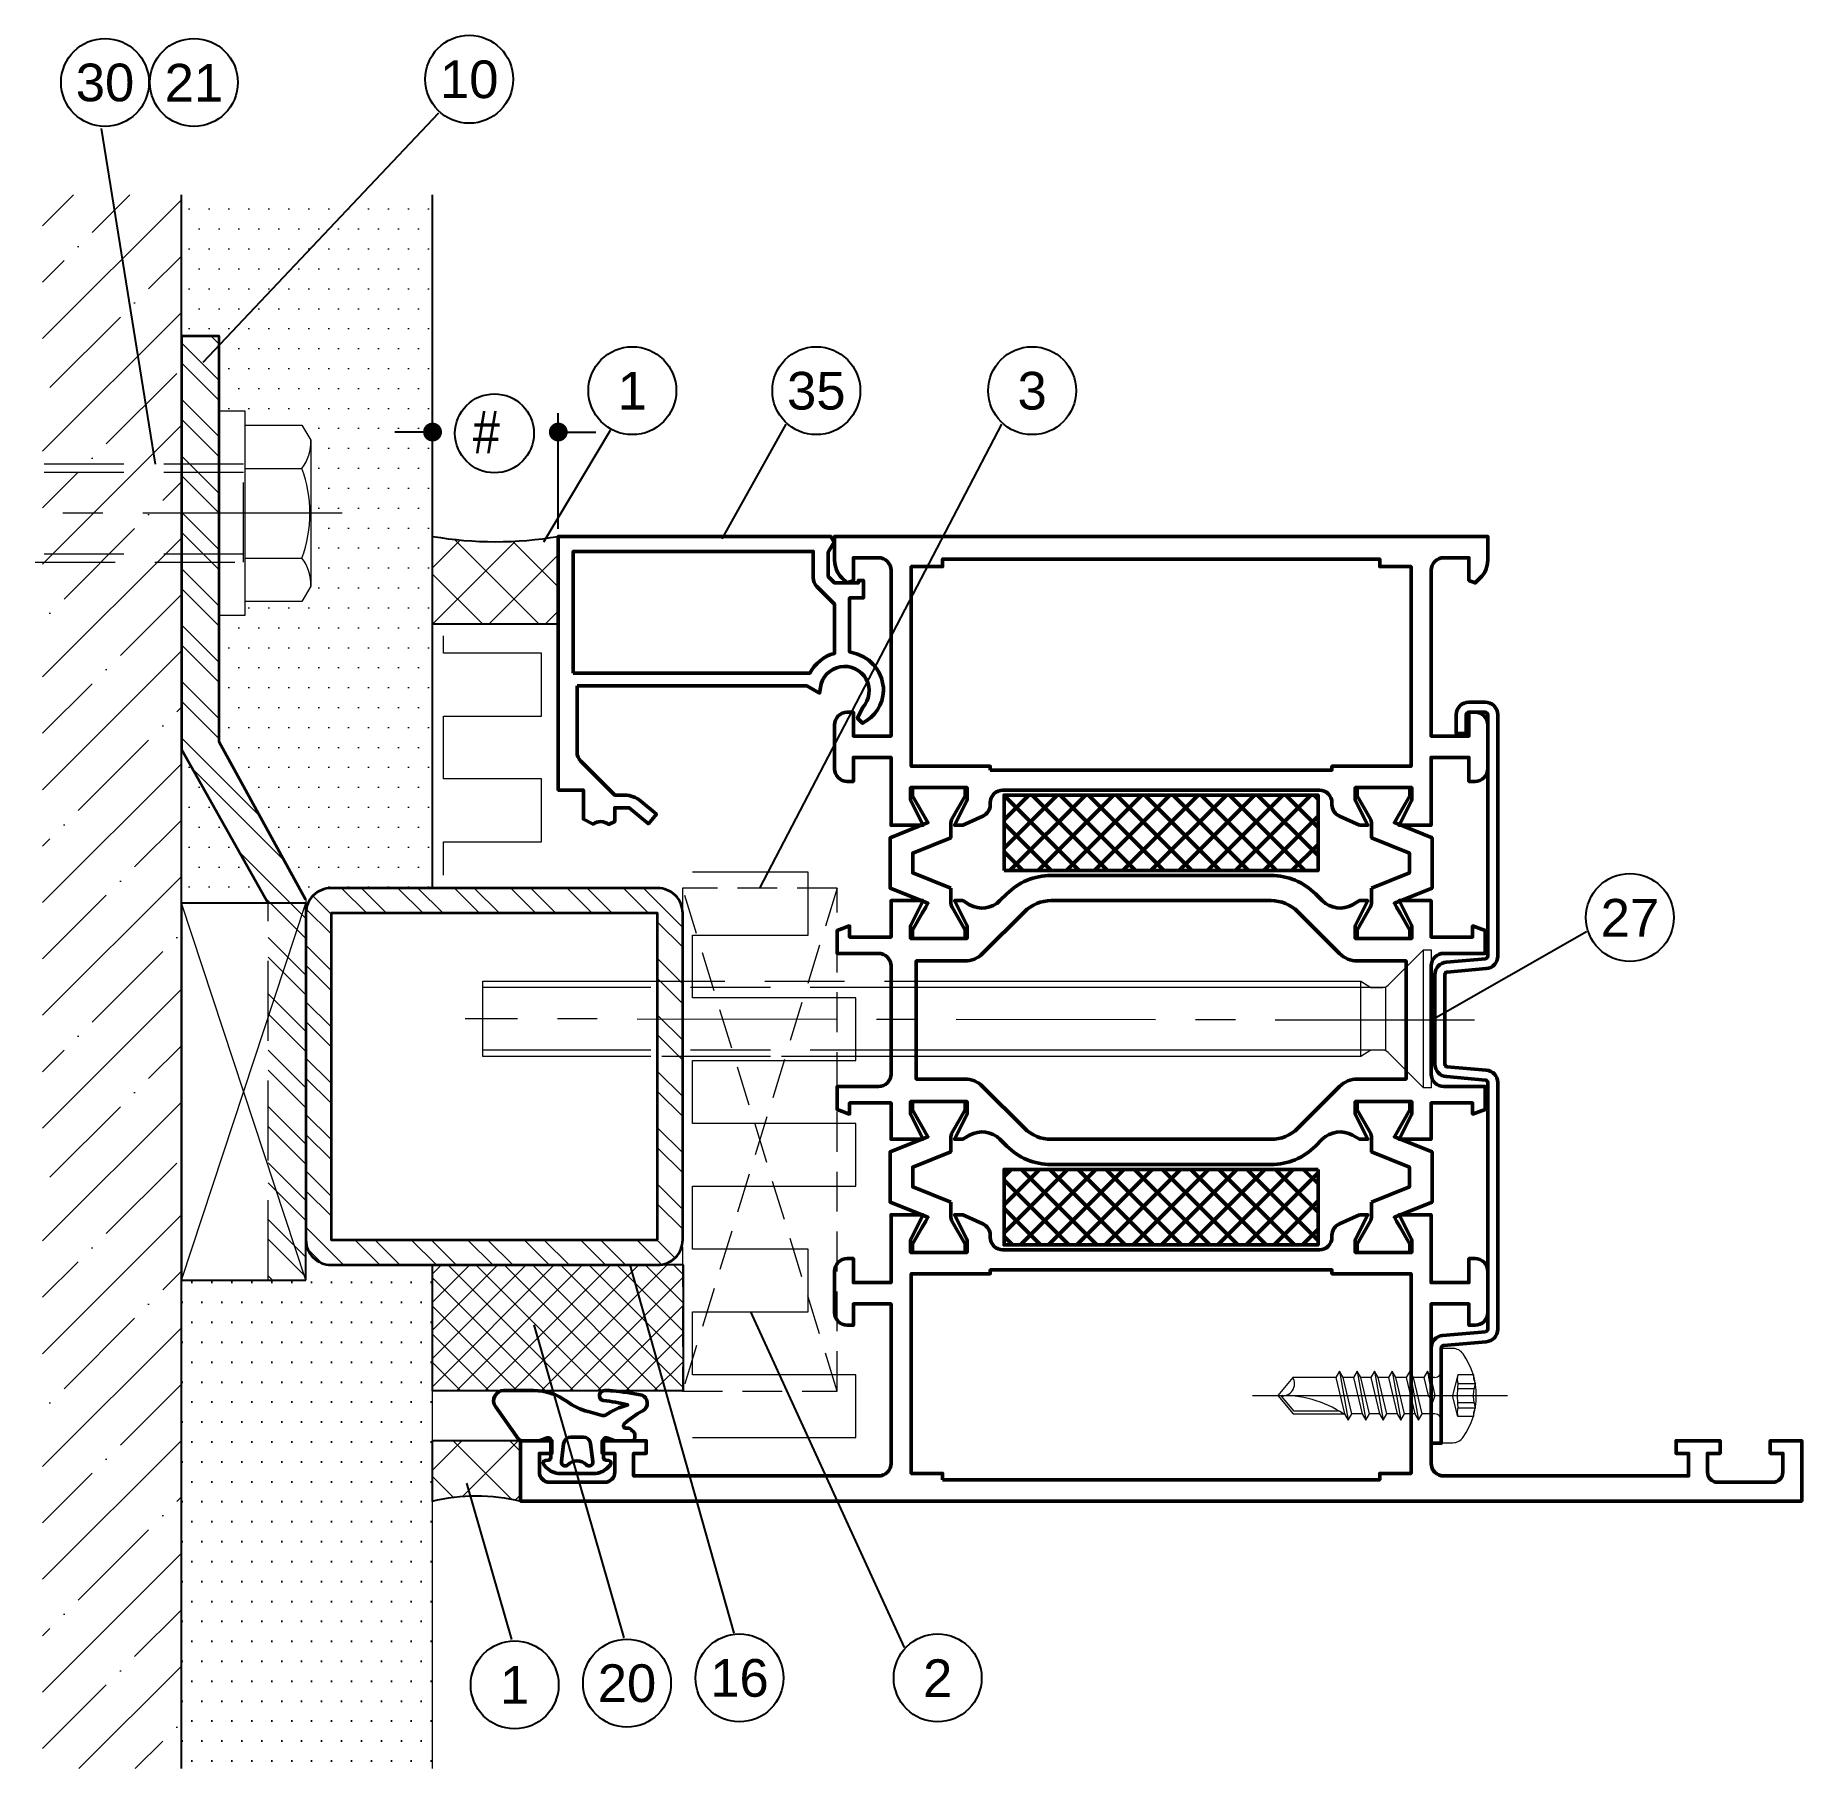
# Model space of a CAD drawing. Header units: millimetres. Extents: x 26 to 167, y 102 to 240.
import ezdxf
from ezdxf.enums import TextEntityAlignment as Align

# ---------------------------------------------------------------- set-up
doc = ezdxf.new("R2010")
doc.units = ezdxf.units.MM
doc.linetypes.add('CENTER', pattern=[50.8, 31.75, -6.35, 6.35, -6.35])
doc.linetypes.add('HIDDEN', pattern=[9.525, 6.35, -3.175])
for name, color, linetype, lineweight in [('AM_5', 3, 'Continuous', 25), ('AM_C', 50, 'Continuous', 50), ('AM_S', 80, 'Continuous', 50), ('Cent3', 70, 'CENTER', 18), ('Cent4', 10, 'CENTER', 13), ('CHide3', 70, 'HIDDEN', 18), ('CHide4', 10, 'HIDDEN', 13), ('Cont1', 7, 'Continuous', 35), ('Cont2', 2, 'Continuous', 25), ('Cont3', 70, 'Continuous', 18), ('Cont4', 10, 'Continuous', 13)]:
    doc.layers.add(name, color=color, linetype=linetype, lineweight=lineweight)
doc.styles.add('BEMSTIL', font='8SIMPLEX.SHX', dxfattribs={"width": 0.85})
doc.styles.add('SWISS', font='swiss.ttf')
doc.dimstyles.new('Dok-1zu2-PUNKT$0', dxfattribs={"dimscale": 0.5, "dimtxt": 3.4, "dimasz": 1.5, "dimexe": 1.5, "dimexo": 0.6, "dimgap": 1.5, "dimtad": 0, "dimlfac": 2, "dimdsep": 46, "dimtxsty": 'BEMSTIL', "dimblk": 'PUNKT', "dimblk1": 'PUNKT', "dimblk2": 'PUNKT', "dimcen": 0, "dimclrd": 3, "dimclre": 3, "dimclrt": 3, "dimadec": 0, "dimazin": 0, "dimtfac": 0.7, "dimtofl": 0, "dimtmove": 0, "dimatfit": 3, "dimfxl": 0, "dimtolj": 1, "dimarcsym": 0})
pattern_1 = [(45, (-32.1434, -99.414), (-2.245064, 2.245064), []), (135, (-32.1434, -99.414), (-2.245064, -2.245064), [])]

# ---------------------------------------------------------------- blocks, each defined once
blk = doc.blocks.new('PUNKT')
at = {"color": 0, "linetype": 'Continuous'}
blk.add_line((-0.5, 0), (-1, 0), dxfattribs=at)
at = {"color": 0, "linetype": 'Continuous', "const_width": 0.5}
blk.add_lwpolyline([(-0.25, 0, 1), (0.25, 0, 1)], format="xyb", close=True, dxfattribs=at)
blk = doc.blocks.new('*D4')
at = {"layer": 'AM_5', "color": 3, "lineweight": -2, "transparency": 16777216}
for p, q in [((57.91, 200.28), (57.91, 209.49)), ((57.91, 200.28), (57.91, 209.49)), ((57.91, 200.28), (57.91, 209.49)), ((67.92, 200.28), (67.92, 209.49)), ((67.92, 200.28), (67.92, 209.49)), ((67.92, 200.28), (67.92, 209.49)), ((56.41, 207.99), (54.91, 207.99)), ((56.41, 207.99), (54.91, 207.99)), ((56.41, 207.99), (54.91, 207.99)), ((69.42, 207.99), (70.92, 207.99)), ((69.42, 207.99), (70.92, 207.99)), ((69.42, 207.99), (70.92, 207.99))]:
    blk.add_line(p, q, dxfattribs=at)
at = {"layer": 'AM_5', "color": 3, "lineweight": -2, "transparency": 16777216, "xscale": 1.5, "yscale": 1.5, "zscale": 1.5}
blk.add_blockref('PUNKT', (57.91, 207.99), dxfattribs=at)
blk.add_blockref('PUNKT', (57.91, 207.99), dxfattribs=at)
blk.add_blockref('PUNKT', (57.91, 207.99), dxfattribs=at)
at = {"layer": 'AM_5', "color": 3, "lineweight": -2, "transparency": 16777216, "xscale": 1.5, "yscale": 1.5, "zscale": 1.5, "rotation": 180}
blk.add_blockref('PUNKT', (67.92, 207.99), dxfattribs=at)
blk.add_blockref('PUNKT', (67.92, 207.99), dxfattribs=at)
blk.add_blockref('PUNKT', (67.92, 207.99), dxfattribs=at)
at = {"layer": 'AM_5', "color": 3, "transparency": 16777216, "insert": (61.66, 207.99), "char_height": 3.4, "attachment_point": 5, "style": 'BEMSTIL'}
blk.add_mtext('\\A1; #', dxfattribs=at)
blk.add_mtext('\\A1; #', dxfattribs=at)
blk.add_mtext('\\A1; #', dxfattribs=at)
blk = doc.blocks.new('WI4080202')
blk.add_lwpolyline([(-48.32, -0.18), (-48.61, -3.59, -0.388879), (-49.61, -4.5), (-57.2, -4.5), (-57.2, -3.7), (-49.61, -3.7, 0.388879), (-49.41, -3.52), (-49.11, -0.11, -0.388879), (-48.12, 0.8), (-28.48, 0.8, -0.388879), (-27.49, -0.11), (-27.22, -3.22, 0.388879), (-27.02, -3.4), (-19.88, -3.4, 0.388879), (-19.68, -3.22), (-19.41, -0.11, -0.388879), (-18.42, 0.8), (0.8, 0.8, -0.414214), (1.8, -0.2), (1.8, -1.5, -0.414214), (0.8, -2.5), (-0.7, -2.5), (-0.7, -1.7), (0.8, -1.7, 0.414214), (1, -1.5), (1, -0.2, 0.414214), (0.8, 0), (-18.42, 0, 0.388879), (-18.62, -0.18), (-18.89, -3.29, -0.388879), (-19.88, -4.2), (-27.02, -4.2, -0.388879), (-28.01, -3.29), (-28.28, -0.18, 0.388879), (-28.48, 0), (-48.12, 0, 0.388879), (-48.32, -0.18)], format="xyb", close=True)
blk = doc.blocks.new('WI4010003')
for points in [[(-2.6, -5.85, 0.208), (-2.12, -6.95), (-1.91, -7.15, 0.594937), (-1.58, -7.03), (-1.53, -6.77, -0.36397), (-1.33, -6.6), (0.04, -6.6, -0.520567), (0.23, -6.87), (0.02, -7.45, 0.087489), (0, -7.55), (0, -8.8, 0.414214), (0.3, -9.1), (0.48, -9.1, 0.198912), (0.69, -9.01), (0.91, -8.79, 0.198912), (1, -8.58), (1, -8.39, -0.689477), (1.35, -8.26, -0.056384), (2.39, -9.73, 0.619984), (3.64, -9.68, 0.020859), (3.98, -7.32, 0.02499), (4, -6.82), (4, -6.72, 0.939307), (3.21, -6.59, -0.03828), (2.86, -8.53, 0.079668), (2.05, -6.76, -0.212371), (2.01, -6.51), (2.32, -5.38, -0.093714), (3.12, -3.7, 0.160241), (4, -1.03), (4, 1.34, 0.606815), (2.73, 2), (0.13, 0.17, 0.244698), (0, -0.07), (0, -1.45, 0.087489), (0.02, -1.55), (0.23, -2.13, -0.520567), (0.04, -2.4), (-1.33, -2.4, -0.36397), (-1.53, -2.23), (-1.58, -1.97, 0.594937), (-1.91, -1.85), (-2.12, -2.05, 0.208), (-2.6, -3.15)], [(0.3, -4.98, -0.378866), (-0.23, -5.57), (-1.66, -5.75, -0.717695), (-1.91, -5.24, 0.421053), (-1.91, -3.76, -0.717695), (-1.66, -3.25), (-0.23, -3.43, -0.378866), (0.3, -4.02)]]:
    blk.add_lwpolyline(points, format="xyb", close=True)
blk = doc.blocks.new('WI4090072')
h = blk.add_hatch()
h.set_pattern_fill('ANSI37', color=256, scale=0.5, style=0)
h.set_pattern_definition([(45, (0, 0.4), (-1.12253, 1.12253), []), (135, (0, 0.4), (-1.12253, -1.12253), [])])
h.paths.add_polyline_path([(12.5, 6.4), (-12.5, 6.4), (-12.5, 0.4), (12.5, 0.4)])
blk.add_lwpolyline([(12.5, 6.4), (12.5, 0.4), (-12.5, 0.4), (-12.5, 6.4), (12.5, 6.4)], close=True)
blk = doc.blocks.new('WI3091020')
for points in [[(-11.9, 20.5), (-11.9, 2.2), (-12.48, 1.19), (-12.04, 1.13, -1.373176), (-13.64, -2.22), (-14.47, -1.83), (-14.87, -2.23, 0.274409), (-12.3, -3.9, 0.341999), (-9.3, -1.57), (-9.2, -1.2), (-4.9, -1.2), (-4.9, -2.3), (-3.5, -2.3), (-3.5, -1.9), (-3.7, -1.9), (-3.7, 0), (-3.2, 0.5), (-1.25, 0.5), (-0.45, 0.04), (0, 0.3), (0, 22), (-20.2, 22), (-20.2, 20), (-22.5, 20), (-22.9, 19.21, -0.339409), (-22.93, 17.99), (-22.7, 17.5), (-21.6, 17.5), (-21.6, 16.35), (-22.88, 14.82), (-22.12, 14.18), (-21.07, 15.43, 0.176327), (-20.6, 16.71), (-20.6, 17.5), (-17.89, 20.21, -0.198912), (-17.19, 20.5), (-11.9, 20.5)], [(-10.9, 20.8), (-10.9, 1.97, -0.213458), (-9.31, 0), (-5.4, 0), (-3.99, 1.41, -0.198912), (-3.28, 1.7), (-1.2, 1.7), (-1.2, 20.8), (-10.9, 20.8)]]:
    blk.add_lwpolyline(points, format="xyb", close=True)
blk = doc.blocks.new('WI1021365')
for points in [[(23, -15.8), (23, -16.45), (21, -15.45), (20, -15.45), (20, -19.95), (21, -19.95), (23, -18.95), (23, -21.5), (17.6, -21.5), (17.6, -24.5), (19.5, -24.5), (19.5, -25, -0.414214), (18.5, -26), (15.2, -26, -0.414214), (14.2, -25), (14.2, -24.5), (15.9, -24.5), (15.9, -21.5), (3.2, -21.5, 0.414214), (2.2, -22.5), (2.2, -42), (4, -42), (4, -41), (5, -41), (5, -44.5), (4, -44.5), (4, -43.5), (2.5, -43.5, 0.414214), (1.7, -44.3), (1.7, -48.7, 0.414214), (2.5, -49.5), (4, -49.5), (4, -48.5), (5, -48.5), (5, -51), (0.2, -51), (0.2, 51), (5, 51), (5, 48.5), (4, 48.5), (4, 49.5), (2.5, 49.5, 0.414214), (1.7, 48.7), (1.7, 44.3, 0.414214), (2.5, 43.5), (4, 43.5), (4, 44.5), (5, 44.5), (5, 41), (4, 41), (4, 42), (2.2, 42), (2.2, 22.5, 0.414214), (3.2, 21.5), (15.9, 21.5), (15.9, 24.5), (14.2, 24.5), (14.2, 25, -0.414214), (15.2, 26), (18.5, 26, -0.414214), (19.5, 25), (19.5, 24.5), (17.6, 24.5), (17.6, 21.5), (23, 21.5), (23, 18.95), (21, 19.95), (20, 19.95), (20, 15.45), (21, 15.45), (23, 16.45), (23, 15.8), (22.27, 14.19, -0.294108), (21.36, 13.6), (21.2, 13.6, 0.414214), (20.2, 12.6), (20.2, -12.6, 0.414214), (21.2, -13.6), (21.36, -13.6, -0.294108), (22.27, -14.19), (23, -15.8)], [(54, -15.8), (54.73, -14.19, -0.294108), (55.64, -13.6), (55.8, -13.6, 0.414214), (56.8, -12.6), (56.8, 12.6, 0.414214), (55.8, 13.6), (55.64, 13.6, -0.294108), (54.73, 14.19), (54, 15.8), (54, 16.45), (56, 15.45), (57, 15.45), (57, 19.95), (56, 19.95), (54, 18.95), (54, 21.5), (59.4, 21.5), (59.4, 24.5), (57.5, 24.5), (57.5, 25, -0.414214), (58.5, 26), (62, 26, -0.414214), (63, 25), (63, 24.5), (61.1, 24.5), (61.1, 21.5), (74.3, 21.5, 0.414214), (75.3, 22.5), (75.3, 24.5), (73.5, 24.5), (73.29, 25.01), (73.69, 25.41, -0.198912), (75.1, 26), (77, 26), (77, -26), (75.1, -26, -0.198912), (73.69, -25.41), (73.29, -25.01), (73.5, -24.5), (75.3, -24.5), (75.3, -22.5, 0.414214), (74.3, -21.5), (61.1, -21.5), (61.1, -24.5), (63, -24.5), (63, -25, -0.414214), (62, -26), (58.5, -26, -0.414214), (57.5, -25), (57.5, -24.5), (59.4, -24.5), (59.4, -21.5), (54, -21.5), (54, -18.95), (56, -19.95), (57, -19.95), (57, -15.45), (56, -15.45), (54, -16.45), (54, -15.8)], [(23.99, 16.75), (22.87, 16.75, 0.131652), (22.47, 16.64), (20.66, 15.6), (20, 15.6), (20, 19.8), (20.66, 19.8), (22, 19.03), (22.49, 18.74), (22.79, 18.57), (24, 21.58), (28, 21.58), (29.21, 18.57), (31.34, 19.8), (32, 19.8), (32, 15.6), (31.34, 15.6), (29.53, 16.64, 0.131652), (29.13, 16.75), (28.01, 16.75), (26.79, 19.78), (25.21, 19.78)], [(48.99, 16.75), (47.87, 16.75, 0.131652), (47.47, 16.64), (45.66, 15.6), (45, 15.6), (45, 19.8), (45.66, 19.8), (47, 19.03), (47.49, 18.74), (47.79, 18.57), (49, 21.58), (53, 21.58), (54.21, 18.57), (56.34, 19.8), (57, 19.8), (57, 15.6), (56.34, 15.6), (54.53, 16.64, 0.131652), (54.13, 16.75), (53.01, 16.75), (51.79, 19.78), (50.21, 19.78)], [(48, 8.76, 0.198912), (47.12, 10.88), (43.79, 14.21, -0.198912), (43.2, 15.63), (43.2, 19.5), (33.8, 19.5), (33.8, 15.63, -0.198912), (33.21, 14.21), (29.88, 10.88, 0.198912), (29, 8.76), (29, -8.76, 0.198912), (29.88, -10.88), (33.21, -14.21, -0.198912), (33.8, -15.63), (33.8, -19.5), (43.2, -19.5), (43.2, -15.63, -0.198912), (43.79, -14.21), (47.12, -10.88, 0.198912), (48, -8.76)], [(23.99, -16.75), (22.87, -16.75, -0.131652), (22.47, -16.64), (20.66, -15.6), (20, -15.6), (20, -19.8), (20.66, -19.8), (22, -19.03), (22.49, -18.74), (22.79, -18.57), (24, -21.57), (28, -21.57), (29.21, -18.57), (31.34, -19.8), (32, -19.8), (32, -15.6), (31.34, -15.6), (29.53, -16.64, -0.131652), (29.13, -16.75), (28.01, -16.75), (26.79, -19.77), (25.21, -19.77)], [(48.99, -16.75), (47.87, -16.75, -0.131652), (47.47, -16.64), (45.66, -15.6), (45, -15.6), (45, -19.8), (45.66, -19.8), (47, -19.03), (47.49, -18.74), (47.79, -18.57), (49, -21.57), (53, -21.57), (54.21, -18.57), (56.34, -19.8), (57, -19.8), (57, -15.6), (56.34, -15.6), (54.53, -16.64, -0.131652), (54.13, -16.75), (53.01, -16.75), (51.79, -19.77), (50.21, -19.77)]]:
    blk.add_lwpolyline(points, format="xyb", close=True)
blk.add_lwpolyline([(29, -15.8), (29.32, -15.25, 0.339454), (29, -12.83), (28.46, -12.29, -0.198912), (27, -8.76), (27, 8.76, -0.198912), (28.46, 12.29), (29, 12.83, 0.339454), (29.32, 15.25), (29, 15.8), (29, 16.45), (31, 15.45), (32, 15.45), (32, 19.95), (31, 19.95), (29, 18.95), (29, 21.5), (31.9, 21.5), (31.9, 24.8), (31.01, 24.8), (31.38, 25.8), (33.2, 25.8), (33.2, 22.5, 0.414214), (34.2, 21.5), (42.8, 21.5, 0.414214), (43.8, 22.5), (43.8, 25.8), (45.62, 25.8), (45.99, 24.8), (45.1, 24.8), (45.1, 21.5), (48, 21.5), (48, 18.95), (46, 19.95), (45, 19.95), (45, 15.45), (46, 15.45), (48, 16.45), (48, 15.8), (47.68, 15.25, 0.339454), (48, 12.83), (48.54, 12.29, -0.198912), (50, 8.76), (50, -8.76, -0.198912), (48.54, -12.29), (48, -12.83, 0.339454), (47.68, -15.25), (48, -15.8), (48, -16.45), (46, -15.45), (45, -15.45), (45, -19.95), (46, -19.95), (48, -18.95), (48, -21.5), (45.1, -21.5), (45.1, -24.8), (45.99, -24.8), (45.62, -25.8), (43.8, -25.8), (43.8, -22.5, 0.414214), (42.8, -21.5), (34.2, -21.5, 0.414214), (33.2, -22.5), (33.2, -25.8), (31.38, -25.8), (31.01, -24.8), (31.9, -24.8), (31.9, -21.5), (29, -21.5), (29, -18.95), (31, -19.95), (32, -19.95), (32, -15.45), (31, -15.45), (29, -16.45), (29, -15.8), (29.32, -15.25)], format="xyb")
for points in [[(1.9, 17.4), (2.4, 17.4), (2.4, 19.9), (18.3, 19.9), (18.3, 13.6), (18.6, 13.6), (18.6, -13.6), (18.3, -13.6), (18.3, -19.9), (2.4, -19.9), (2.4, -17.4), (1.9, -17.4), (1.9, 17.4)], [(58.4, 13.6), (58.7, 13.6), (58.7, 19.9), (74.6, 19.9), (74.6, 17.4), (75.2, 17.4), (75.2, -17.4), (74.6, -17.4), (74.6, -19.9), (58.7, -19.9), (58.7, -13.6), (58.4, -13.6), (58.4, 13.6)]]:
    blk.add_lwpolyline(points, close=True)
blk = doc.blocks.new('ws4070448')
at = {"layer": 'Cent4'}
blk.add_lwpolyline([(0, -15.02), (0, 5.29)], dxfattribs=at)
at = {"layer": 'CHide4'}
for p, q in [((-0.97, 1.33), (-0.97, 2.72)), ((-0.56, 1.33), (-0.56, 2.61)), ((0.56, 1.33), (0.56, 2.61)), ((0.97, 1.33), (0.97, 2.72))]:
    blk.add_line(p, q, dxfattribs=at)
for points in [[(-1.65, 2.56), (-1.65, 1.33)], [(1.65, 2.56), (1.65, 1.33)], [(-1.65, 1.33), (0, 0.89)], [(1.65, 1.33), (0, 0.89)]]:
    blk.add_lwpolyline(points, dxfattribs=at)
for centre, radius, start, end in [((-1.59, 3.84), 1.28, 267.2848, 298.8872), ((0, 5.49), 2.94, 250.6988, 289.3012), ((1.59, 3.84), 1.28, 241.1128, 272.7152), ((-1.31, 2.49), 1.21, 253.6643, 286.3357), ((0, 11.41), 10.13, 264.4948, 275.5052), ((1.31, 2.49), 1.21, 253.6643, 286.3357)]:
    blk.add_arc(centre, radius, start, end, dxfattribs=at)
at = {"layer": 'Cont3'}
blk.add_lwpolyline([(3.32, 1.75, 0.314856), (-3.32, 1.75, 0.244912), (-3.75, 0.93), (-3.75, 0), (3.75, 0), (3.75, 0.93, 0.244912), (3.32, 1.75, 0.138291)], format="xyb", dxfattribs=at)
for points in [[(-1.95, -1.1), (-1.45, -1.39), (0, -1.04), (0.5, -0.67), (0, -0.47), (-1.45, -0.81)], [(-1.95, -2.5), (-1.45, -2.79), (1.45, -2.1), (1.95, -1.81), (1.45, -1.52), (-1.45, -2.21)], [(-1.95, -3.9), (-1.45, -4.19), (1.45, -3.5), (1.95, -3.21), (1.45, -2.92), (-1.45, -3.61)], [(-1.95, -5.3), (-1.45, -5.59), (1.45, -4.9), (1.95, -4.61), (1.45, -4.32), (-1.45, -5.01)], [(-1.95, -6.7), (-1.45, -6.99), (1.45, -6.3), (1.95, -6.01), (1.45, -5.72), (-1.45, -6.41)], [(-1.45, -8.39), (1.45, -7.7), (1.95, -7.41), (1.45, -7.12), (-1.45, -7.81), (-1.95, -8.1)]]:
    blk.add_lwpolyline(points, close=True, dxfattribs=at)
for points in [[(-1.95, -1.1), (0.5, -0.67)], [(-1.45, -0.5), (-1.45, -0.81)], [(-1.45, -1.39), (-1.45, -2.21)], [(-1.45, -1.39), (-1.45, -2.21)], [(1.45, -0.5), (1.45, -1.52)], [(-1.95, -2.5), (1.95, -1.81)], [(-1.45, -2.79), (-1.45, -3.61)], [(1.45, -2.1), (1.45, -2.92)], [(-1.95, -3.9), (1.95, -3.21)], [(-1.45, -4.19), (-1.45, -5.01)], [(1.45, -3.5), (1.45, -4.32)], [(-1.95, -5.3), (1.95, -4.61)], [(-1.45, -5.59), (-1.45, -6.41)], [(1.45, -4.9), (1.45, -5.72)], [(-1.95, -6.7), (1.95, -6.01)], [(-1.45, -6.99), (-1.45, -7.81)], [(1.45, -6.3), (1.45, -7.12)], [(-1.95, -8.1), (1.95, -7.41)], [(-1.45, -8.38), (-1.45, -11.81), (0, -13), (1.45, -11.79), (1.45, -7.7)], [(1.24, -8.17), (1.24, -11.7), (0.03, -12.71)]]:
    blk.add_lwpolyline(points, dxfattribs=at)
for centre, radius, start, end in [((-1.95, -0.5), 0.5, 0, 90), ((1.95, -0.5), 0.5, 90, 180), ((8.74, -12.6), 8.74, 146.5114, 182.6031), ((-0.95, -12.64), 0.965, 350.682, 121.1143)]:
    blk.add_arc(centre, radius, start, end, dxfattribs=at)

msp = doc.modelspace()

# ---------------------------------------------------------------- hatches: boundary and pattern name
at = {"layer": 'Cont2'}
h = msp.add_hatch(dxfattribs=at)
h.set_pattern_fill('DOTS', color=256, style=0)
h.set_pattern_definition([(0, (-90.6243, -99.414), (0.79375, 1.5875), [0, -1.5875])])
edge = h.paths.add_edge_path()
edge.add_line((57.883, 140.48), (57.883, 141.683))
edge.add_line((57.883, 141.683), (49.628, 141.683))
edge.add_arc((49.848, 143.692), 2.021, 180.24178, 263.73264, ccw=False)
edge.add_line((47.828, 143.683), (47.828, 140.48))
edge.add_line((47.828, 140.48), (37.914, 140.48))
edge.add_line((37.914, 140.48), (37.914, 101.58))
edge.add_line((37.914, 101.58), (57.883, 101.58))
edge.add_line((57.883, 101.58), (57.883, 140.48))
at = {"layer": 'Cont3'}
h = msp.add_hatch(dxfattribs=at)
h.set_pattern_fill('ANSI35', color=256, style=0)
h.set_pattern_definition([(45, (-90.424, -99.414), (-4.49013, 4.49013), []), (45, (-85.934, -99.414), (-4.49013, 4.49013), [7.9375, -1.5875, 0, -1.5875])])
h.paths.add_polyline_path([(37.914, 226.88), (26.863, 226.88), (26.863, 101.58), (37.914, 101.58)])
h = msp.add_hatch(dxfattribs=at)
h.set_pattern_fill('DOTS', color=256, style=0)
h.set_pattern_definition([(0, (-10.686, -142.5526), (0.79375, 1.5875), [0, -1.5875])])
h.paths.add_polyline_path([(57.914, 226.88), (37.914, 226.88), (37.914, 215.626), (40.914, 215.626), (40.914, 209.651), (42.994, 209.651), (42.994, 208.546), (47.516, 208.546), (48.214, 207.337, -0.0232442), (48.214, 207.019), (48.214, 196.033, -0.0232442), (48.214, 195.715), (47.516, 194.506), (42.994, 194.506), (42.994, 193.401), (40.914, 193.401), (40.914, 183.332), (47.828, 170.762), (47.828, 169.683, -0.4142136), (49.828, 171.683), (57.914, 171.683)])
h.paths.add_polyline_path([(37.914, 182.75), (37.914, 170.48), (44.828, 170.48)])
h = msp.add_hatch(dxfattribs=at)
h.set_pattern_fill('ANSI37', color=256, style=0)
h.set_pattern_definition(pattern_1)
h.paths.add_polyline_path([(67.917, 199.683, -0.0839627), (57.914, 199.683), (57.914, 192.683), (67.917, 192.683)])
h = msp.add_hatch(dxfattribs=at)
h.set_pattern_fill('ANSI37', color=256, scale=0.5, style=0)
h.set_pattern_definition([(45, (-90.4243, -99.414), (-1.122532, 1.122532), []), (135, (-90.4243, -99.414), (-1.122532, -1.122532), [])])
h.paths.add_polyline_path([(77.883, 141.683), (57.883, 141.683), (57.883, 131.683), (77.883, 131.683)])
h = msp.add_hatch(dxfattribs=at)
h.set_pattern_fill('ANSI37', color=256, style=0)
h.set_pattern_definition(pattern_1)
h.paths.add_polyline_path([(64.918, 127.683), (57.883, 127.683), (57.883, 122.883, -0.1206771), (64.918, 122.883)])
at = {"layer": 'Cont4'}
h = msp.add_hatch(dxfattribs=at)
h.set_pattern_fill('STEEL', color=256, angle=90, style=0)
h.set_pattern_definition([(135, (-8.324, -129.3205), (-2.245064, -2.245064), []), (135, (-9.9115, -129.3205), (-2.245064, -2.245064), [])])
h.paths.add_polyline_path([(40.914, 183.332), (40.914, 197.626), (37.914, 197.626), (37.914, 182.75), (44.828, 170.48), (47.828, 170.48), (47.828, 170.762)])
h.paths.add_polyline_path([(40.914, 198.276), (37.914, 198.276), (37.914, 197.626), (40.914, 197.626)])
h.paths.add_polyline_path([(40.914, 201.526), (37.914, 201.526), (37.914, 198.276), (40.914, 198.276)])
h.paths.add_polyline_path([(40.914, 204.776), (37.914, 204.776), (37.914, 201.526), (40.914, 201.526)])
h.paths.add_polyline_path([(40.914, 205.426), (37.914, 205.426), (37.914, 204.776), (40.914, 204.776)])
h.paths.add_polyline_path([(40.914, 215.626), (37.914, 215.626), (37.914, 205.426), (40.914, 205.426)])
h.paths.add_polyline_path([(47.828, 170.48), (44.828, 170.48), (44.828, 161.402)], flags=17)
h.paths.add_polyline_path([(47.828, 170.48), (44.828, 161.402), (44.828, 149.557), (47.828, 140.48)])
h.paths.add_polyline_path([(44.828, 149.557), (44.828, 140.48), (47.828, 140.48)])
h = msp.add_hatch(dxfattribs=at)
h.set_pattern_fill('STEEL', color=256, angle=90, style=0)
h.set_pattern_definition([(135, (-10.686, -142.5526), (-2.245064, -2.245064), []), (135, (-12.2735, -142.5526), (-2.245064, -2.245064), [])])
h.paths.add_polyline_path([(75.828, 143.683), (75.828, 169.683), (49.828, 169.683), (49.828, 143.683)], flags=16)
edge = h.paths.add_edge_path()
edge.add_arc((75.828, 143.683), 2, 270, 360)
edge.add_line((77.828, 143.683), (77.828, 169.683))
edge.add_arc((75.828, 169.683), 2, 0, 90)
edge.add_line((75.828, 171.683), (49.828, 171.683))
edge.add_arc((49.828, 169.683), 2, 90, 180)
edge.add_line((47.828, 169.683), (47.828, 143.683))
edge.add_arc((49.828, 143.683), 2, 180, 270)
edge.add_line((49.828, 141.683), (75.828, 141.683))

# ---------------------------------------------------------------- linework, layer by layer
at = {"layer": 'AM_5', "color": 3}
for p, q in [((35.846, 205.426), (31.544, 232.154)), ((39.658, 213.566), (58.422, 233.398)), ((80.979, 199.483), (86.056, 208.606)), ((83.968, 171.683), (103.241, 208.606)), ((66.771, 199.263), (72.087, 208.138)), ((137.418, 161.159), (149.782, 168.223)), ((73.623, 141.683), (81.89, 112.358)), ((83.218, 137.946), (95.469, 111.232)), ((65.967, 136.909), (73.134, 111.992)), ((60.608, 124.31), (64.191, 111.852))]:
    msp.add_line(p, q, dxfattribs=at)
for centre, radius in [((31.832, 235.824), 3.5), ((38.908, 235.824), 3.5), ((60.83, 236.074), 3.5), ((73.818, 211.282), 3.5), ((88.464, 211.282), 3.5), ((105.65, 211.282), 3.5), ((62.841, 207.886), 3.144), ((153.241, 169.343), 3.5), ((64.448, 108.247), 3.5), ((73.391, 108.387), 3.5), ((82.346, 108.806), 3.5), ((98.127, 108.806), 3.5)]:
    msp.add_circle(centre, radius, dxfattribs=at)
at = {"layer": 'Cent3', "ltscale": 0.5}
msp.add_line((140.878, 161.157), (60.518, 161.28), dxfattribs=at)
msp.add_lwpolyline([(50.708, 201.526), (26.285, 201.526)], dxfattribs=at)
at = {"layer": 'CHide3'}
for p, q in [((94.332, 163.78), (74.832, 163.78)), ((94.332, 158.78), (74.832, 158.78))]:
    msp.add_line(p, q, dxfattribs=at)
for points in [[(26.285, 197.626), (42.864, 197.626), (42.864, 205.426)], [(42.864, 205.426), (26.285, 205.426)], [(42.864, 204.776), (26.285, 204.776)], [(42.864, 198.276), (26.285, 198.276)], [(74.832, 164.28), (94.332, 164.28)], [(94.332, 158.28), (74.832, 158.28)], [(92.032, 158.266), (74.832, 158.266)]]:
    msp.add_lwpolyline(points, dxfattribs=at)
at = {"layer": 'CHide3', "ltscale": 0.5}
msp.add_lwpolyline([(90.118, 171.683), (77.818, 171.683), (77.818, 131.636), (90.117, 131.636), (90.118, 171.683), (77.818, 131.636), (90.117, 131.636), (77.818, 171.683)], dxfattribs=at)
at = {"layer": 'CHide4'}
msp.add_lwpolyline([(47.828, 170.762), (47.828, 140.48), (44.828, 140.48), (44.828, 170.48)], dxfattribs=at)
at = {"layer": 'Cont1'}
msp.add_lwpolyline([(47.828, 170.762), (40.914, 183.332), (40.914, 215.626), (37.914, 215.626), (37.914, 182.75), (44.828, 170.48)], dxfattribs=at)
msp.add_lwpolyline([(75.828, 141.683, 0.4142136), (77.828, 143.683), (77.828, 169.683, 0.4142136), (75.828, 171.683), (49.828, 171.683, 0.4142136), (47.828, 169.683), (47.828, 143.683, 0.4142136), (49.828, 141.683)], format="xyb", close=True, dxfattribs=at)
msp.add_lwpolyline([(75.828, 143.683), (75.828, 169.683), (49.828, 169.683), (49.828, 143.683)], close=True, dxfattribs=at)
at = {"layer": 'Cont2'}
for points in [[(37.914, 101.58), (37.914, 226.88)], [(57.914, 171.683), (57.914, 226.88)]]:
    msp.add_lwpolyline(points, dxfattribs=at)
for points in [[(57.914, 192.683), (57.914, 199.683, 0.0839627), (67.917, 199.683), (67.917, 192.683)], [(57.883, 127.683), (57.883, 122.883, -0.1206771), (64.918, 122.883), (64.918, 127.683)]]:
    msp.add_lwpolyline(points, format="xyb", close=True, dxfattribs=at)
for points in [[(47.828, 140.48), (47.828, 170.48), (37.914, 170.48), (37.914, 140.48)], [(77.883, 141.683), (57.883, 141.683), (57.883, 131.683), (77.883, 131.683)]]:
    msp.add_lwpolyline(points, close=True, dxfattribs=at)
at = {"layer": 'Cont3'}
for p, q in [((42.994, 209.651), (40.914, 209.651)), ((42.994, 193.401), (42.994, 209.651)), ((40.914, 193.401), (42.994, 193.401)), ((74.832, 163.78), (61.918, 163.78)), ((133.818, 163.78), (94.332, 163.78)), ((74.832, 158.78), (61.918, 158.78)), ((133.818, 158.78), (94.332, 158.78))]:
    msp.add_line(p, q, dxfattribs=at)
msp.add_lwpolyline([(42.994, 208.546), (47.516, 208.546), (48.214, 207.337), (48.214, 195.715), (47.516, 194.506), (42.994, 194.506)], close=True, dxfattribs=at)
for points in [[(42.994, 205.101), (47.516, 205.101)], [(42.994, 197.951), (47.516, 197.951)], [(58.773, 172.705), (58.773, 172.705), (58.773, 172.705), (58.773, 175.379), (66.573, 175.379), (66.573, 180.379), (58.773, 180.379), (58.773, 185.379), (66.573, 185.379), (66.573, 190.379), (58.773, 190.379), (58.773, 191.779)], [(78.618, 127.946), (91.618, 127.946), (91.618, 132.946), (78.618, 132.946), (78.618, 137.946), (87.818, 137.946), (87.818, 142.946), (78.618, 142.946), (78.618, 147.946), (91.618, 147.946), (91.618, 152.946), (78.618, 152.946), (78.618, 155.852), (78.618, 155.852), (78.618, 157.946), (91.618, 157.946), (91.618, 162.946), (78.618, 162.946), (78.618, 167.946), (87.818, 167.946), (87.818, 172.946), (78.618, 172.946)], [(37.914, 140.48), (47.828, 170.48)], [(47.828, 140.48), (37.914, 170.48)], [(136.818, 155.78), (136.818, 166.78)], [(74.832, 158.28), (61.918, 158.28), (61.918, 164.28), (74.832, 164.28)], [(131.818, 158.28), (131.818, 164.28)], [(133.818, 158.726), (133.818, 163.833)], [(57.883, 140.48), (57.883, 101.58)]]:
    msp.add_lwpolyline(points, dxfattribs=at)
msp.add_lwpolyline([(94.332, 164.28), (131.818, 164.28), (132.618, 163.78), (133.569, 163.78, 0.1989124), (133.994, 163.955), (136.818, 166.78), (137.418, 166.78), (137.418, 155.78), (136.818, 155.78), (133.994, 158.604, 0.1989124), (133.569, 158.78), (132.618, 158.78), (131.818, 158.28), (94.332, 158.28)], format="xyb", dxfattribs=at)
for centre, radius, start, end in [((44.793, 207.178), 3.424, 322.66311, 2.66311), ((37.694, 201.526), 10.453, 340, 20), ((44.793, 195.874), 3.424, 357.33689, 37.33689)]:
    msp.add_arc(centre, radius, start, end, dxfattribs=at)

# ---------------------------------------------------------------- block references
at = {"rotation": 270}
msp.add_blockref('ws4070448', (138.218, 131.278), dxfattribs=at)
at = {"layer": 'AM_C', "xscale": -1, "rotation": 270}
msp.add_blockref('WI4080202', (141.918, 184.683), dxfattribs=at)
at = {"layer": 'AM_C'}
for name, p, rotation in [('WI4090072', (115.918, 179.483), 180), ('WI4010003', (64.918, 127.683), 89.99999999999999)]:
    msp.add_blockref(name, p, dxfattribs=dict(at, rotation=rotation))
msp.add_blockref('WI4090072', (115.918, 142.883), dxfattribs=at)
at = {"layer": 'AM_S', "rotation": 89.99999999999999}
for name, p in [('WI1021365', (115.919, 122.683)), ('WI3091020', (89.918, 199.683))]:
    msp.add_blockref(name, p, dxfattribs=at)

# ---------------------------------------------------------------- texts
at = {"layer": 'AM_5', "color": 40, "style": 'SWISS'}
for s, p in [('30', (31.832, 235.824)), ('21', (38.908, 235.824)), ('10', (60.83, 236.074)), ('1', (73.818, 211.282)), ('35', (88.464, 211.282)), ('3', (105.65, 211.282)), ('27', (153.241, 169.343)), ('1', (64.448, 108.247)), ('20', (73.391, 108.387)), ('16', (82.346, 108.806)), ('2', (98.127, 108.806))]:
    msp.add_text(s, height=3, dxfattribs=at).set_placement(p, align=Align.MIDDLE)

# ---------------------------------------------------------------- dimensions: what is measured, and where the dimension line sits
at = {"layer": 'AM_5'}
dim = msp.add_linear_dim(base=(67.918, 207.987), p1=(57.914, 199.683), p2=(67.918, 199.683), text=' #', dimstyle='Dok-1zu2-PUNKT$0', override={"dimscale": 1, "dimlfac": 1}, dxfattribs=at)
dim.commit()
dim.dimension.update_dxf_attribs({"geometry": '*D4', "text_midpoint": (61.658, 207.987), "dimtype": 160})

doc.saveas('drawing.dxf')
